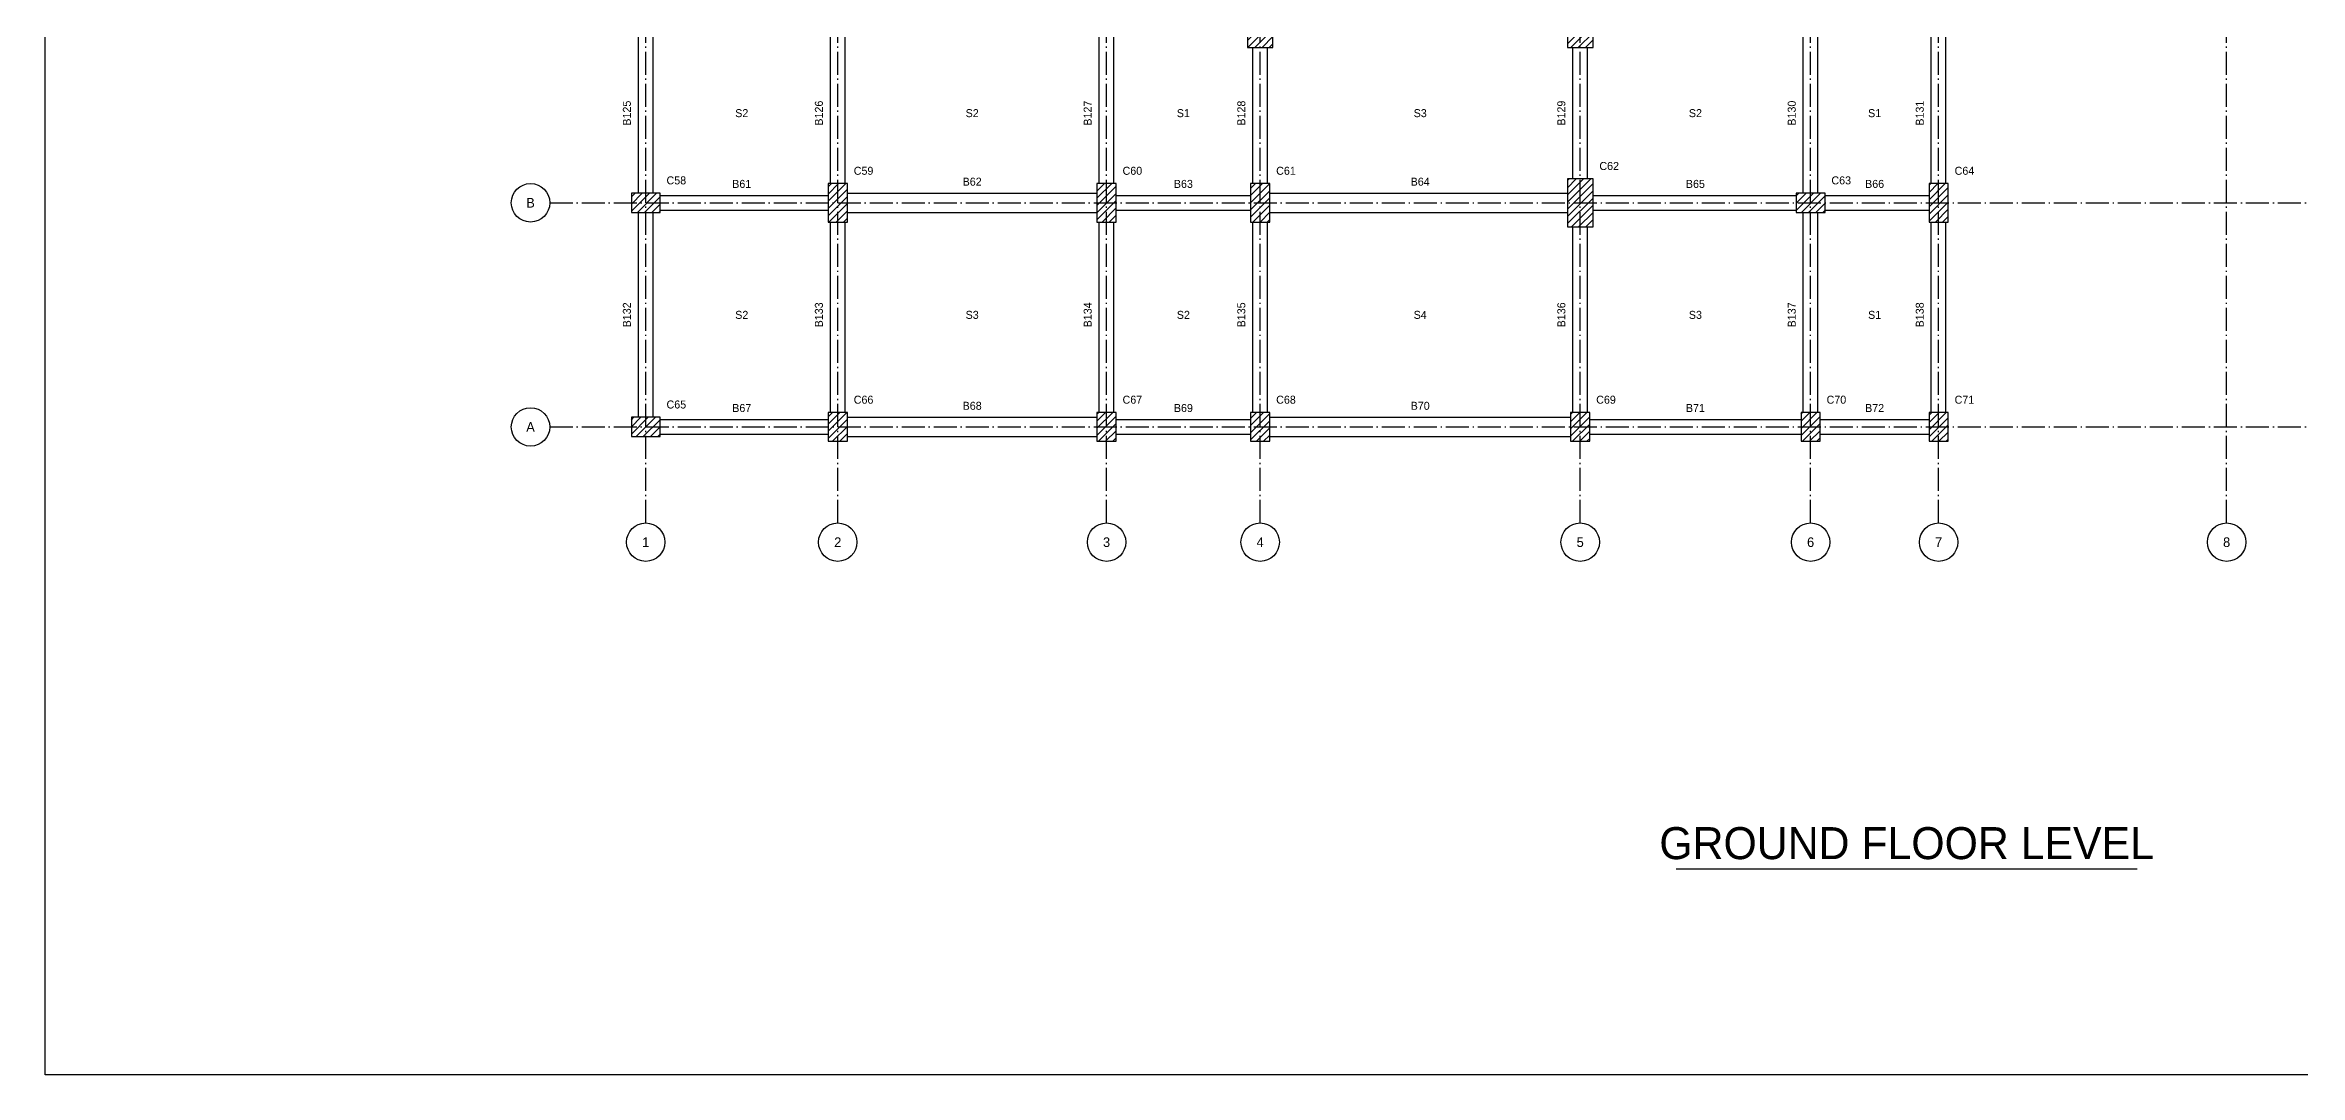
# Model space of a CAD drawing. Header units: millimetres. Extents: x -71346 to 347304, y -10119 to 33865.
# Drawn here: x -9384 to 25845, y -10119 to 5962 of the extents above; entities that cross this region are included whole.
import ezdxf
from ezdxf.enums import TextEntityAlignment as Align

# ---------------------------------------------------------------- set-up
doc = ezdxf.new("R2010")
doc.units = ezdxf.units.MM
doc.header["$LTSCALE"] = 40
doc.linetypes.add('GRIDLINE', pattern=[12.5, 9, -1.5, 0.5, -1.5])
for name, color, linetype in [('A-FLOR-IDEN', 11, 'Continuous'), ('G-ANNO-TEXT', 231, 'Continuous'), ('S-BEAM', 12, 'Continuous'), ('S-BEAM-IDEN', 2, 'Continuous'), ('S-COLS', 52, 'Continuous'), ('S-COLS-IDEN', 171, 'Continuous'), ('S-GRID', 8, 'GRIDLINE'), ('S-GRID-IDEN', 8, 'Continuous')]:
    doc.layers.add(name, color=color, linetype=linetype)
doc.layers.add('Boundary', color=40, linetype='Continuous', lineweight=30)

msp = doc.modelspace()

# ---------------------------------------------------------------- hatches: boundary and pattern name
at = {"layer": 'S-COLS'}
h = msp.add_hatch(dxfattribs=at)
h.set_pattern_fill('ANSI31', scale=25)
h.paths.add_polyline_path([(9400, 5925), (9800, 5925), (9800, 6675), (9400, 6675)])
h = msp.add_hatch(dxfattribs=at)
h.set_pattern_fill('ANSI31', scale=25)
h.paths.add_polyline_path([(14400, 5925), (14800, 5925), (14800, 6675), (14400, 6675)])
h = msp.add_hatch(dxfattribs=at)
h.set_pattern_fill('ANSI31', scale=25)
h.paths.add_polyline_path([(-225, 3350), (225, 3350), (225, 3650), (-225, 3650)])
h = msp.add_hatch(dxfattribs=at)
h.set_pattern_fill('ANSI31', scale=25)
h.paths.add_polyline_path([(2850, 3200), (3150, 3200), (3150, 3800), (2850, 3800)])
h = msp.add_hatch(dxfattribs=at)
h.set_pattern_fill('ANSI31', scale=25)
h.paths.add_polyline_path([(7050, 3200), (7350, 3200), (7350, 3800), (7050, 3800)])
h = msp.add_hatch(dxfattribs=at)
h.set_pattern_fill('ANSI31', scale=25)
h.paths.add_polyline_path([(9450, 3200), (9750, 3200), (9750, 3800), (9450, 3800)])
h = msp.add_hatch(dxfattribs=at)
h.set_pattern_fill('ANSI31', scale=25)
h.paths.add_polyline_path([(14400, 3125), (14800, 3125), (14800, 3875), (14400, 3875)])
h = msp.add_hatch(dxfattribs=at)
h.set_pattern_fill('ANSI31', scale=25)
h.paths.add_polyline_path([(17975, 3350), (18425, 3350), (18425, 3650), (17975, 3650)])
h = msp.add_hatch(dxfattribs=at)
h.set_pattern_fill('ANSI31', scale=25)
h.paths.add_polyline_path([(20050, 3200), (20350, 3200), (20350, 3800), (20050, 3800)])
h = msp.add_hatch(dxfattribs=at)
h.set_pattern_fill('ANSI31', scale=25)
h.paths.add_polyline_path([(-225, -150), (225, -150), (225, 150), (-225, 150)])
h = msp.add_hatch(dxfattribs=at)
h.set_pattern_fill('ANSI31', scale=25)
h.paths.add_polyline_path([(2850, -225), (3150, -225), (3150, 225), (2850, 225)])
h = msp.add_hatch(dxfattribs=at)
h.set_pattern_fill('ANSI31', scale=25)
h.paths.add_polyline_path([(7050, -225), (7350, -225), (7350, 225), (7050, 225)])
h = msp.add_hatch(dxfattribs=at)
h.set_pattern_fill('ANSI31', scale=25)
h.paths.add_polyline_path([(9450, -225), (9750, -225), (9750, 225), (9450, 225)])
h = msp.add_hatch(dxfattribs=at)
h.set_pattern_fill('ANSI31', scale=25)
h.paths.add_polyline_path([(14450, -225), (14750, -225), (14750, 225), (14450, 225)])
h = msp.add_hatch(dxfattribs=at)
h.set_pattern_fill('ANSI31', scale=25)
h.paths.add_polyline_path([(18050, -225), (18350, -225), (18350, 225), (18050, 225)])
h = msp.add_hatch(dxfattribs=at)
h.set_pattern_fill('ANSI31', scale=25)
h.paths.add_polyline_path([(20050, -225), (20350, -225), (20350, 225), (20050, 225)])

# ---------------------------------------------------------------- linework, layer by layer
at = {"layer": 'Boundary'}
msp.add_lwpolyline([(-9384, 33865), (45758, 33865), (45758, -10119), (-9384, -10119)], close=True, dxfattribs=at)
at = {"layer": 'G-ANNO-TEXT'}
msp.add_line((16100, -6900), (23300, -6900), dxfattribs=at)
at = {"layer": 'S-BEAM'}
for p, q in [((-115, 3650), (-115, 6150)), ((115, 3650), (115, 6150)), ((2885, 3800), (2885, 6100)), ((3115, 3800), (3115, 6100)), ((7085, 3800), (7085, 6150)), ((7315, 3800), (7315, 6150)), ((18085, 3650), (18085, 6150)), ((18315, 3650), (18315, 6150)), ((20085, 3800), (20085, 6150)), ((20315, 3800), (20315, 6150)), ((9485, 3800), (9485, 5925)), ((9715, 3800), (9715, 5925)), ((14485, 3875), (14485, 5925)), ((14715, 3875), (14715, 5925)), ((225, 3615), (2850, 3615)), ((3150, 3650), (7050, 3650)), ((7350, 3615), (9450, 3615)), ((9750, 3650), (14400, 3650)), ((14800, 3615), (17975, 3615)), ((18425, 3615), (20050, 3615)), ((-115, 150), (-115, 3350)), ((115, 150), (115, 3350)), ((225, 3385), (2850, 3385)), ((2885, 225), (2885, 3200)), ((3115, 225), (3115, 3200)), ((3150, 3350), (7050, 3350)), ((7085, 225), (7085, 3200)), ((7315, 225), (7315, 3200)), ((7350, 3385), (9450, 3385)), ((9485, 225), (9485, 3200)), ((9715, 225), (9715, 3200)), ((9750, 3350), (14400, 3350)), ((14800, 3385), (17975, 3385)), ((18085, 225), (18085, 3350)), ((18315, 225), (18315, 3350)), ((18425, 3385), (20050, 3385)), ((20085, 225), (20085, 3200)), ((20315, 225), (20315, 3200)), ((14485, 225), (14485, 3125)), ((14715, 225), (14715, 3125)), ((225, 115), (2850, 115)), ((3150, 150), (7050, 150)), ((7350, 115), (9450, 115)), ((9750, 150), (14450, 150)), ((14750, 115), (18050, 115)), ((18350, 115), (20050, 115)), ((225, -115), (2850, -115)), ((3150, -150), (7050, -150)), ((7350, -115), (9450, -115)), ((9750, -150), (14450, -150)), ((14750, -115), (18050, -115)), ((18350, -115), (20050, -115))]:
    msp.add_line(p, q, dxfattribs=at)
at = {"layer": 'S-COLS'}
for points in [[(9400, 5925), (9800, 5925), (9800, 6675), (9400, 6675)], [(14400, 5925), (14800, 5925), (14800, 6675), (14400, 6675)], [(-225, 3350), (225, 3350), (225, 3650), (-225, 3650)], [(2850, 3200), (3150, 3200), (3150, 3800), (2850, 3800)], [(7050, 3200), (7350, 3200), (7350, 3800), (7050, 3800)], [(9450, 3200), (9750, 3200), (9750, 3800), (9450, 3800)], [(14400, 3125), (14800, 3125), (14800, 3875), (14400, 3875)], [(17975, 3350), (18425, 3350), (18425, 3650), (17975, 3650)], [(20050, 3200), (20350, 3200), (20350, 3800), (20050, 3800)], [(-225, -150), (225, -150), (225, 150), (-225, 150)], [(2850, -225), (3150, -225), (3150, 225), (2850, 225)], [(7050, -225), (7350, -225), (7350, 225), (7050, 225)], [(9450, -225), (9750, -225), (9750, 225), (9450, 225)], [(14450, -225), (14750, -225), (14750, 225), (14450, 225)], [(18050, -225), (18350, -225), (18350, 225), (18050, 225)], [(20050, -225), (20350, -225), (20350, 225), (20050, 225)]]:
    msp.add_lwpolyline(points, close=True, dxfattribs=at)
at = {"layer": 'S-GRID'}
for p, q in [((0, -1500), (0, 26700)), ((3000, -1500), (3000, 26700)), ((7200, -1500), (7200, 26700)), ((9600, -1500), (9600, 26700)), ((14600, -1500), (14600, 26700)), ((18200, -1500), (18200, 26700)), ((20200, -1500), (20200, 26700)), ((24700, -1500), (24700, 26700)), ((-1500, 3500), (40900, 3500)), ((-1500, 0), (40900, 0))]:
    msp.add_line(p, q, dxfattribs=at)
at = {"layer": 'S-GRID-IDEN'}
for centre in [(-1800, 3500), (-1800, 0), (0, -1800), (3000, -1800), (7200, -1800), (9600, -1800), (14600, -1800), (18200, -1800), (20200, -1800), (24700, -1800)]:
    msp.add_circle(centre, 300, dxfattribs=at)

# ---------------------------------------------------------------- texts
at = {"layer": 'A-FLOR-IDEN'}
for s, p in [('S2', (1500, 4900)), ('S2', (5100, 4900)), ('S1', (8400, 4900)), ('S3', (12100, 4900)), ('S2', (16400, 4900)), ('S1', (19200, 4900)), ('S2', (1500, 1750)), ('S3', (5100, 1750)), ('S2', (8400, 1750)), ('S4', (12100, 1750)), ('S3', (16400, 1750)), ('S1', (19200, 1750))]:
    msp.add_text(s, height=125, dxfattribs=at).set_placement(p, align=Align.MIDDLE_CENTER)
at = {"layer": 'G-ANNO-TEXT'}
msp.add_text('GROUND FLOOR LEVEL', height=500, dxfattribs=at).set_placement((19700, -6500), align=Align.MIDDLE_CENTER)
at = {"layer": 'S-BEAM-IDEN'}
for s, p in [('B125', (-195, 4900)), ('B126', (2805, 4900)), ('B127', (7005, 4900)), ('B128', (9405, 4900)), ('B129', (14405, 4900)), ('B130', (18005, 4900)), ('B131', (20005, 4900)), ('B132', (-195, 1750)), ('B133', (2805, 1750)), ('B134', (7005, 1750)), ('B135', (9405, 1750)), ('B136', (14405, 1750)), ('B137', (18005, 1750)), ('B138', (20005, 1750))]:
    msp.add_text(s, height=125, rotation=90, dxfattribs=at).set_placement(p, align=Align.BOTTOM_CENTER)
for s, p in [('B62', (5100, 3730)), ('B64', (12100, 3730)), ('B61', (1500, 3695)), ('B63', (8400, 3695)), ('B65', (16400, 3695)), ('B66', (19200, 3695)), ('B67', (1500, 195)), ('B68', (5100, 230)), ('B69', (8400, 195)), ('B70', (12100, 230)), ('B71', (16400, 195)), ('B72', (19200, 195))]:
    msp.add_text(s, height=125, dxfattribs=at).set_placement(p, align=Align.BOTTOM_CENTER)
at = {"layer": 'S-COLS-IDEN'}
for s, p in [('C58', (325, 3750)), ('C59', (3250, 3900)), ('C60', (7450, 3900)), ('C61', (9850, 3900)), ('C62', (14900, 3975)), ('C63', (18525, 3750)), ('C64', (20450, 3900)), ('C65', (325, 250)), ('C66', (3250, 325)), ('C67', (7450, 325)), ('C68', (9850, 325)), ('C69', (14850, 325)), ('C70', (18450, 325)), ('C71', (20450, 325))]:
    msp.add_text(s, height=125, dxfattribs=at).set_placement(p, align=Align.BOTTOM_LEFT)
at = {"layer": 'S-GRID-IDEN'}
for s, p in [('B', (-1800, 3500)), ('A', (-1800, 0)), ('1', (0, -1800)), ('2', (3000, -1800)), ('3', (7200, -1800)), ('4', (9600, -1800)), ('5', (14600, -1800)), ('6', (18200, -1800)), ('7', (20200, -1800)), ('8', (24700, -1800))]:
    msp.add_text(s, height=150, dxfattribs=at).set_placement(p, align=Align.MIDDLE_CENTER)

doc.saveas('drawing.dxf')
